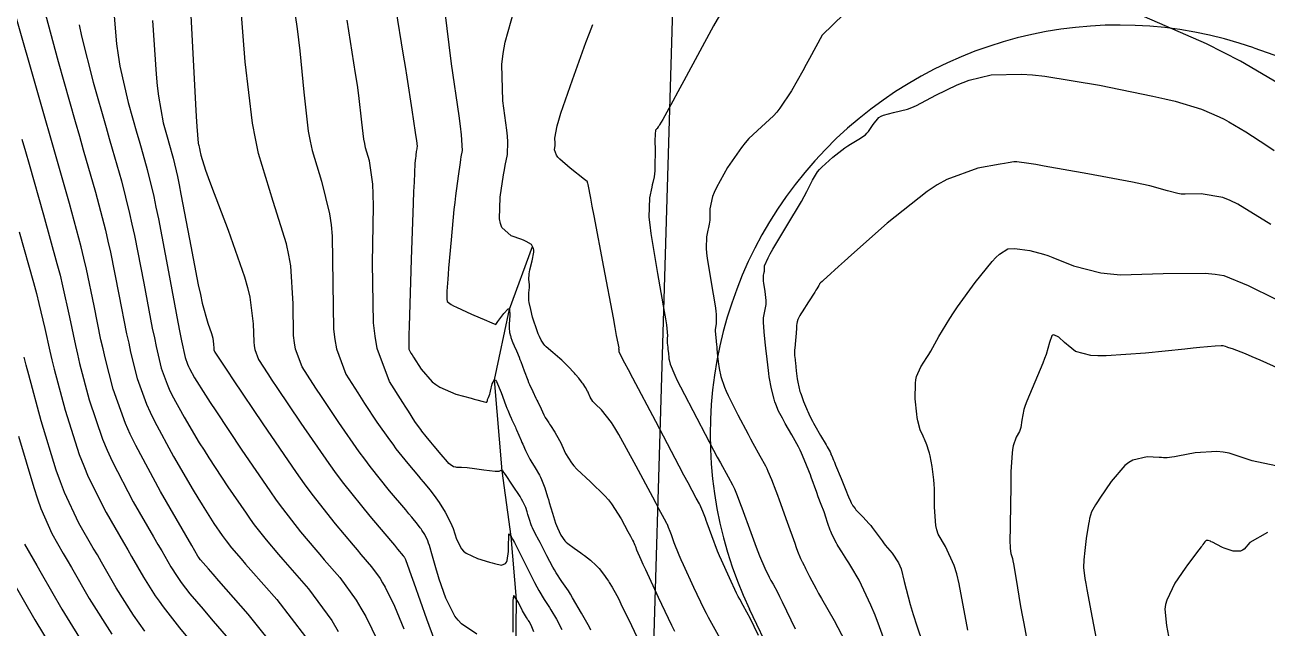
# Model space of a CAD drawing. Header units: metres. Extents: x 837117 to 838479, y 1189012 to 1191015.
# Drawn here: x 837662.7 to 837784.2, y 1190072.8 to 1190131.8 of the extents above; entities that cross this region are included whole.
import ezdxf

# ---------------------------------------------------------------- set-up
doc = ezdxf.new("R2010")
doc.units = ezdxf.units.M
doc.header["$LTSCALE"] = 0.3
for name, color, linetype in [('CORREDORVIA', 70, 'Continuous'), ('COTAS 10', 1, 'Continuous'), ('COTAS INT', 252, 'Continuous'), ('DRENAJE', 5, 'Continuous'), ('VIA2', 121, 'Continuous')]:
    doc.layers.add(name, color=color, linetype=linetype)

msp = doc.modelspace()

# ---------------------------------------------------------------- linework, layer by layer
at = {"layer": 'CORREDORVIA'}
msp.add_lwpolyline([(837910.68, 1191000.96), (838157.03, 1190996.19), (838237.17, 1190821.34), (838237, 1190602.88), (838240.03, 1190437.2), (838223.54, 1190366.27), (838212.2, 1190288.92), (838221.4, 1189997.88), (837954.54, 1189509.17), (837751.16, 1189231.38), (837593.19, 1189234.4), (837744.49, 1189686.61), (837750.28, 1189933.97), (837723.62, 1190051.52), (837726.09, 1190134.48), (837885.38, 1190229.43), (837983.18, 1190344.12), (837817.55, 1190502.19), (837798.03, 1190660.17), (837963.57, 1190795.98)], close=True, dxfattribs=at)
at = {"layer": 'COTAS 10'}
for points in [[(837688.75, 1190135.23), (837689.31, 1190131.42), (837689.44, 1190130.34), (837689.57, 1190129.25), (837689.94, 1190125.23), (837690.39, 1190121.4), (837690.57, 1190120.44), (837690.77, 1190119.51), (837691.67, 1190116.51), (837692.48, 1190113.31), (837692.62, 1190112.26), (837692.73, 1190111.14), (837692.79, 1190106.51), (837692.87, 1190102.05), (837692.99, 1190101.04), (837693.15, 1190100.12), (837694.05, 1190097.64), (837695.23, 1190095.8), (837695.56, 1190095.29), (837695.9, 1190094.78), (837697.11, 1190092.96), (837698.32, 1190091.23), (837698.65, 1190090.78), (837698.97, 1190090.34), (837700.14, 1190088.89), (837701.17, 1190087.67), (837701.41, 1190087.38), (837701.64, 1190087.1), (837702.3, 1190086.3), (837702.86, 1190085.55), (837703.02, 1190085.33), (837703.18, 1190085.09), (837703.77, 1190084.14), (837704.31, 1190083.12), (837704.44, 1190082.83), (837704.56, 1190082.55), (837704.9, 1190081.49), (837705.38, 1190080.56), (837705.59, 1190080.34), (837705.83, 1190080.15), (837706.95, 1190079.61), (837708.11, 1190079.26), (837708.38, 1190079.19), (837708.62, 1190079.12), (837709.29, 1190078.97), (837709.7, 1190079.12), (837709.78, 1190079.25), (837709.85, 1190079.41), (837709.97, 1190080.29), (837709.99, 1190081.24), (837710, 1190081.44), (837710, 1190081.61), (837710, 1190082.04), (837710.23, 1190081.78), (837710.37, 1190081.52), (837710.55, 1190081.18), (837711.5, 1190079.29), (837712.53, 1190077.26), (837712.75, 1190076.84), (837712.95, 1190076.47), (837713.46, 1190075.61), (837713.86, 1190075.03), (837713.99, 1190074.83), (837714.12, 1190074.61), (837714.66, 1190073.68), (837715.18, 1190072.67)], [(837667.97, 1190131.82), (837668.2, 1190130.7), (837669.34, 1190126.21), (837670.61, 1190121.77), (837670.91, 1190120.69), (837671.2, 1190119.67), (837672.1, 1190116.54), (837672.91, 1190113.36), (837673.14, 1190112.32), (837673.39, 1190111.2), (837674.3, 1190106.54), (837675.13, 1190102.15), (837675.33, 1190101.2), (837675.5, 1190100.35), (837675.99, 1190098.24), (837676.57, 1190096.66), (837676.79, 1190096.16), (837677.05, 1190095.62), (837678.24, 1190093.43), (837679.73, 1190090.94), (837680.19, 1190090.21), (837680.66, 1190089.47), (837682.52, 1190086.63), (837684.3, 1190084.04), (837684.72, 1190083.45), (837685.1, 1190082.92), (837686.26, 1190081.44), (837687.47, 1190080.02), (837687.9, 1190079.52), (837688.37, 1190078.98), (837690.4, 1190076.66), (837692.7, 1190073.54), (837693.33, 1190072.49)], [(837734.45, 1190072.09), (837734.01, 1190072.98), (837733.65, 1190073.7), (837732.95, 1190075.03), (837732.6, 1190075.64), (837732.46, 1190075.91), (837732.3, 1190076.22), (837731.59, 1190077.72), (837730.82, 1190079.44), (837730.62, 1190079.89), (837730.44, 1190080.33), (837729.87, 1190081.82), (837729.43, 1190083.06), (837729.33, 1190083.33), (837729.24, 1190083.57), (837729, 1190084.21), (837728.8, 1190084.68), (837728.73, 1190084.82), (837728.66, 1190084.96), (837728.35, 1190085.52), (837727.54, 1190087.03), (837727.14, 1190087.77), (837726.67, 1190088.65), (837724.38, 1190093), (837722.14, 1190097.25), (837721.72, 1190098.06), (837721.37, 1190098.72), (837720.82, 1190099.8), (837720.81, 1190099.86), (837720.81, 1190099.88), (837720.8, 1190099.9), (837720.8, 1190099.95), (837720.79, 1190100.01), (837720.79, 1190100.02), (837720.79, 1190100.04), (837720.78, 1190100.09), (837720.78, 1190100.14), (837720.78, 1190100.15), (837720.78, 1190100.16), (837720.79, 1190100.2), (837720.56, 1190101.43), (837720.42, 1190102.2), (837720.24, 1190103.15), (837719.31, 1190108.11), (837718.36, 1190113.11), (837718.18, 1190114.08), (837718.03, 1190114.86), (837717.76, 1190116.2), (837717.73, 1190116.33), (837717.72, 1190116.35), (837717.72, 1190116.38), (837717.72, 1190116.42), (837717.72, 1190116.44), (837717.71, 1190116.45), (837717.69, 1190116.48), (837717.42, 1190116.69), (837716.01, 1190117.78), (837715, 1190118.66), (837714.81, 1190118.87), (837714.67, 1190119.05), (837714.49, 1190119.57), (837714.56, 1190119.99), (837714.56, 1190120.11), (837714.56, 1190120.24), (837714.52, 1190120.73), (837714.73, 1190121.92), (837714.9, 1190122.48), (837715.1, 1190123.15), (837716.23, 1190126.43), (837717.56, 1190130.08), (837717.9, 1190130.99), (837718.22, 1190131.85)], [(837754.91, 1190072.61), (837754.07, 1190077.15), (837753.83, 1190078.1), (837753.59, 1190078.92), (837752.72, 1190080.8), (837752.02, 1190082.01), (837751.89, 1190082.41), (837751.79, 1190082.84), (837751.65, 1190084.62), (837751.64, 1190086.43), (837751.62, 1190086.88), (837751.59, 1190087.3), (837751.44, 1190088.62), (837751.23, 1190089.66), (837751.17, 1190089.9), (837751.11, 1190090.12), (837750.9, 1190090.74), (837750.67, 1190091.27), (837750.61, 1190091.43), (837750.54, 1190091.59), (837750.27, 1190092.21), (837750.03, 1190093.08), (837749.97, 1190093.39), (837749.92, 1190093.73), (837749.78, 1190095.23), (837749.79, 1190096.75), (837749.84, 1190097.1), (837749.9, 1190097.42), (837750.31, 1190098.35), (837750.91, 1190099.26), (837751.1, 1190099.57), (837751.29, 1190099.9), (837752.09, 1190101.31), (837753.15, 1190103.08), (837753.52, 1190103.64), (837753.92, 1190104.22), (837755.64, 1190106.59), (837757.3, 1190108.65), (837757.67, 1190109.05), (837758, 1190109.37), (837758.84, 1190109.91), (837759.52, 1190109.92), (837759.75, 1190109.9), (837759.99, 1190109.88), (837760.99, 1190109.73), (837762.31, 1190109.38), (837762.76, 1190109.23), (837763.23, 1190109.06), (837765.24, 1190108.24), (837767.94, 1190107.54), (837768.86, 1190107.44), (837769.85, 1190107.37), (837774.04, 1190107.48), (837778.15, 1190107.53), (837779.1, 1190107.43), (837779.96, 1190107.28), (837782.34, 1190106.32), (837785, 1190105.01)], [(837674.4, 1190072.51), (837673.83, 1190073.3), (837673.29, 1190074.08), (837671.61, 1190076.74), (837670.16, 1190079.27), (837669.76, 1190079.96), (837669.36, 1190080.64), (837667.95, 1190083.08), (837666.54, 1190086.08), (837666.14, 1190087.12), (837665.74, 1190088.25), (837664.27, 1190093.08), (837663.04, 1190097.59), (837662.79, 1190098.52), (837662.59, 1190099.31)]]:
    msp.add_lwpolyline(points, dxfattribs=at)
at = {"layer": 'COTAS INT'}
for points in [[(837733.16, 1190137.13), (837730.03, 1190131.69), (837727.14, 1190126.33), (837726.56, 1190125.25), (837726.06, 1190124.35), (837725.07, 1190122.55), (837724.75, 1190122.01), (837724.68, 1190121.9), (837724.63, 1190121.82), (837724.51, 1190121.66), (837724.46, 1190121.61), (837724.44, 1190121.59), (837724.43, 1190121.57), (837724.37, 1190121.49), (837724.32, 1190121.11), (837724.32, 1190120.9), (837724.31, 1190120.65), (837724.32, 1190119.39), (837724.31, 1190118.07), (837724.3, 1190117.78), (837724.29, 1190117.53), (837724.22, 1190116.93), (837724.1, 1190116.38), (837724.05, 1190116.17), (837724, 1190115.94), (837723.77, 1190114.88), (837723.72, 1190113), (837723.79, 1190112.25), (837723.89, 1190111.4), (837724.54, 1190107.49), (837725.21, 1190103.78), (837725.34, 1190103.05), (837725.44, 1190102.46), (837725.55, 1190101.4), (837725.5, 1190101.16), (837725.49, 1190101.08), (837725.49, 1190101), (837725.51, 1190100.66), (837725.56, 1190100.28), (837725.57, 1190100.18), (837725.58, 1190100.07), (837725.62, 1190099.67), (837725.67, 1190099.26), (837725.68, 1190099.15), (837725.7, 1190099.03), (837725.78, 1190098.61), (837726.24, 1190097.54), (837726.49, 1190097.02), (837726.8, 1190096.4), (837728.39, 1190093.34), (837730.04, 1190090.21), (837730.4, 1190089.54), (837730.71, 1190088.96), (837731.47, 1190087.59), (837731.89, 1190086.82), (837731.99, 1190086.62), (837732.08, 1190086.42), (837732.36, 1190085.78), (837732.69, 1190084.91), (837732.81, 1190084.57), (837732.95, 1190084.2), (837733.55, 1190082.5), (837734.21, 1190080.72), (837734.38, 1190080.29), (837734.54, 1190079.89), (837735.07, 1190078.67), (837735.49, 1190077.79), (837735.58, 1190077.6), (837735.66, 1190077.45), (837735.87, 1190077.09), (837736.28, 1190076.31), (837736.49, 1190075.89), (837736.75, 1190075.37), (837738.02, 1190072.74)], [(837678.69, 1190136.48), (837679.03, 1190130.23), (837679.36, 1190124.04), (837679.43, 1190122.84), (837679.49, 1190121.87), (837679.61, 1190120.23), (837679.65, 1190120.06), (837679.67, 1190120.02), (837679.68, 1190119.99), (837679.71, 1190119.87), (837679.75, 1190119.69), (837679.77, 1190119.6), (837679.79, 1190119.51), (837679.87, 1190119.05), (837680.34, 1190117.6), (837680.61, 1190116.88), (837680.93, 1190116.01), (837682.55, 1190111.73), (837684.15, 1190107.17), (837684.44, 1190106.12), (837684.68, 1190105.18), (837685.01, 1190102.55), (837685.05, 1190100.8), (837685.09, 1190100.41), (837685.16, 1190100.05), (837685.51, 1190099.08), (837686.43, 1190097.68), (837686.84, 1190097.05), (837687.32, 1190096.33), (837689.66, 1190092.84), (837692.39, 1190088.92), (837693.12, 1190087.91), (837693.85, 1190086.95), (837696.4, 1190083.76), (837698.42, 1190081.38), (837698.81, 1190080.91), (837699.13, 1190080.53), (837699.68, 1190079.89), (837699.76, 1190079.78), (837699.78, 1190079.74), (837699.8, 1190079.7), (837699.89, 1190079.52), (837700.26, 1190078.51), (837700.46, 1190077.94), (837700.71, 1190077.25), (837701.97, 1190073.7), (837703.28, 1190070.09)], [(837687.66, 1190070.23), (837684.51, 1190074.17), (837681.65, 1190077.43), (837681.09, 1190078.07), (837680.63, 1190078.59), (837679.84, 1190079.5), (837679.73, 1190079.64), (837679.71, 1190079.68), (837679.68, 1190079.72), (837679.6, 1190079.84), (837678.99, 1190080.89), (837675.93, 1190086.18), (837673.52, 1190090.65), (837672.98, 1190091.76), (837672.51, 1190092.82), (837671.3, 1190096.18), (837670.52, 1190099.25), (837670.31, 1190100.12), (837670.11, 1190101.01), (837669.45, 1190104.33), (837668.7, 1190107.92), (837668.44, 1190108.99), (837668.17, 1190110.09), (837667.02, 1190114.33), (837665.58, 1190119.36), (837665.13, 1190120.96), (837664.65, 1190122.65), (837660.97, 1190135.56)], [(837664.44, 1190133.65), (837665.92, 1190128.21), (837667.59, 1190122.34), (837668, 1190120.91), (837668.38, 1190119.57), (837669.56, 1190115.44), (837670.54, 1190111.73), (837670.79, 1190110.65), (837671.04, 1190109.56), (837671.87, 1190105.44), (837672.62, 1190101.58), (837672.82, 1190100.66), (837673.01, 1190099.8), (837673.65, 1190097.21), (837674.56, 1190094.71), (837674.92, 1190093.91), (837675.33, 1190093.06), (837677.21, 1190089.59), (837679.14, 1190086.29), (837679.59, 1190085.55), (837680, 1190084.87), (837681.16, 1190083.05), (837681.97, 1190081.86), (837682.17, 1190081.59), (837682.35, 1190081.34), (837682.87, 1190080.66), (837683.82, 1190079.57), (837684.26, 1190079.06), (837684.78, 1190078.47), (837687.3, 1190075.59), (837690.12, 1190071.95)], [(837671.26, 1190134.22), (837671.64, 1190129.93), (837671.79, 1190128.83), (837671.96, 1190127.76), (837672.76, 1190124.22), (837673.62, 1190121.2), (837673.83, 1190120.47), (837674.03, 1190119.78), (837674.64, 1190117.65), (837675.27, 1190115), (837675.49, 1190113.98), (837675.73, 1190112.83), (837676.72, 1190107.65), (837677.64, 1190102.72), (837677.83, 1190101.73), (837677.99, 1190100.9), (837678.33, 1190099.27), (837678.57, 1190098.61), (837678.67, 1190098.4), (837678.78, 1190098.18), (837679.27, 1190097.27), (837680.33, 1190095.59), (837680.79, 1190094.88), (837681.33, 1190094.06), (837683.88, 1190090.22), (837686.62, 1190086.23), (837687.26, 1190085.32), (837687.86, 1190084.49), (837689.64, 1190082.21), (837691.12, 1190080.47), (837691.53, 1190079.99), (837691.95, 1190079.5), (837693.49, 1190077.74), (837695.08, 1190075.53), (837695.54, 1190074.77), (837696.01, 1190073.94), (837697.74, 1190070.4)], [(837706.88, 1190072.22), (837705.39, 1190073.21), (837705.05, 1190073.58), (837704.73, 1190073.98), (837703.84, 1190075.74), (837703.21, 1190077.6), (837703.06, 1190078.05), (837702.93, 1190078.48), (837702.54, 1190079.83), (837702.24, 1190080.88), (837702.15, 1190081.12), (837702.07, 1190081.34), (837701.78, 1190081.96), (837701.5, 1190082.4), (837701.43, 1190082.52), (837701.35, 1190082.62), (837701.09, 1190082.97), (837700.51, 1190083.67), (837700.24, 1190083.99), (837699.92, 1190084.37), (837698.35, 1190086.23), (837696.44, 1190088.61), (837695.91, 1190089.32), (837695.36, 1190090.05), (837693.38, 1190092.9), (837691.61, 1190095.56), (837691.2, 1190096.17), (837690.83, 1190096.74), (837689.78, 1190098.36), (837689.15, 1190100.09), (837689.04, 1190100.72), (837688.96, 1190101.43), (837688.9, 1190104.53), (837688.68, 1190108.22), (837688.49, 1190109.29), (837688.26, 1190110.39), (837686.95, 1190114.53), (837685.53, 1190119.23), (837685.22, 1190120.68), (837684.94, 1190122.19), (837684.23, 1190128.19), (837683.8, 1190133.63)], [(837698.91, 1190133.48), (837699.68, 1190128.84), (837699.86, 1190127.72), (837700.03, 1190126.68), (837700.53, 1190123.48), (837700.86, 1190121.28), (837700.92, 1190120.85), (837700.97, 1190120.5), (837701.04, 1190119.91), (837701.01, 1190119.79), (837701.01, 1190119.74), (837701, 1190119.68), (837700.96, 1190119.43), (837700.91, 1190119.06), (837700.9, 1190118.94), (837700.88, 1190118.81), (837700.83, 1190118.25), (837700.74, 1190116.42), (837700.7, 1190115.5), (837700.66, 1190114.38), (837700.47, 1190108.84), (837700.3, 1190103.4), (837700.27, 1190102.35), (837700.24, 1190101.5), (837700.22, 1190100.08), (837700.42, 1190099.71), (837700.54, 1190099.52), (837700.68, 1190099.29), (837701.43, 1190098.13), (837702.51, 1190096.9), (837702.87, 1190096.62), (837703.26, 1190096.38), (837704.84, 1190095.7), (837706.31, 1190095.29), (837706.62, 1190095.2), (837706.89, 1190095.13), (837707.5, 1190094.96), (837707.77, 1190094.91), (837707.81, 1190094.91), (837707.85, 1190094.91), (837707.9, 1190094.96), (837707.91, 1190095.07), (837707.92, 1190095.11), (837707.94, 1190095.16), (837708.03, 1190095.35), (837708.15, 1190095.69), (837708.19, 1190095.83), (837708.23, 1190095.99), (837708.38, 1190096.71), (837708.62, 1190097.1), (837708.71, 1190097.04), (837708.81, 1190096.91), (837709.27, 1190095.86), (837709.73, 1190094.59), (837709.83, 1190094.33), (837709.91, 1190094.11), (837710.11, 1190093.62), (837710.24, 1190093.35), (837710.28, 1190093.27), (837710.32, 1190093.19), (837710.48, 1190092.84), (837710.66, 1190092.45), (837710.71, 1190092.32), (837710.77, 1190092.2), (837710.99, 1190091.69), (837711.22, 1190091.14), (837711.29, 1190090.97), (837711.37, 1190090.81), (837711.64, 1190090.18), (837711.96, 1190089.53), (837712.06, 1190089.34), (837712.17, 1190089.16), (837712.58, 1190088.49), (837713, 1190087.77), (837713.1, 1190087.56), (837713.2, 1190087.35), (837713.52, 1190086.53), (837713.8, 1190085.64), (837713.88, 1190085.37), (837713.97, 1190085.1), (837714.27, 1190084.06), (837714.58, 1190083.07), (837714.67, 1190082.83), (837714.76, 1190082.6), (837715.09, 1190081.91), (837715.49, 1190081.35), (837715.63, 1190081.21), (837715.78, 1190081.07), (837716.39, 1190080.61), (837717.05, 1190080.17), (837717.23, 1190080.04), (837717.41, 1190079.91), (837718.01, 1190079.44), (837718.56, 1190078.94), (837718.7, 1190078.79), (837718.84, 1190078.64), (837719.28, 1190078.07), (837719.66, 1190077.53), (837719.75, 1190077.39), (837719.84, 1190077.26), (837720.13, 1190076.82), (837720.58, 1190076.01), (837720.77, 1190075.63), (837720.98, 1190075.19), (837722, 1190073.05), (837723.06, 1190070.85)], [(837730.69, 1190071.78), (837730.03, 1190072.98), (837729.53, 1190073.84), (837729.34, 1190074.22), (837729.12, 1190074.66), (837728.1, 1190076.78), (837727.09, 1190078.98), (837726.87, 1190079.48), (837726.68, 1190079.93), (837726.19, 1190081.14), (837725.91, 1190081.92), (837725.85, 1190082.09), (837725.79, 1190082.24), (837725.64, 1190082.64), (837725.52, 1190082.93), (837725.47, 1190083.02), (837725.43, 1190083.11), (837725.23, 1190083.46), (837724.68, 1190084.48), (837724.41, 1190085), (837724.09, 1190085.61), (837722.48, 1190088.65), (837720.78, 1190091.74), (837720.39, 1190092.38), (837720.04, 1190092.93), (837719.09, 1190094.14), (837718.48, 1190094.71), (837718.35, 1190094.84), (837718.24, 1190094.98), (837717.98, 1190095.4), (837717.82, 1190095.77), (837717.77, 1190095.88), (837717.72, 1190095.98), (837717.51, 1190096.34), (837717.27, 1190096.7), (837717.2, 1190096.8), (837717.13, 1190096.89), (837716.86, 1190097.24), (837716.54, 1190097.62), (837716.44, 1190097.73), (837716.33, 1190097.85), (837715.89, 1190098.33), (837715.35, 1190098.85), (837715.18, 1190099), (837715, 1190099.16), (837714.31, 1190099.76), (837713.67, 1190100.31), (837713.54, 1190100.45), (837713.42, 1190100.57), (837713.16, 1190100.95), (837713, 1190101.33), (837712.95, 1190101.46), (837712.89, 1190101.6), (837712.68, 1190102.17), (837712.46, 1190102.83), (837712.4, 1190103.03), (837712.34, 1190103.22), (837712.15, 1190103.95), (837712, 1190104.65), (837711.98, 1190104.84), (837711.97, 1190105.01), (837711.98, 1190105.6), (837712.02, 1190106.13), (837712.02, 1190106.27), (837712.02, 1190106.41), (837711.98, 1190106.89), (837712, 1190107.46), (837712.02, 1190107.65), (837712.06, 1190107.86), (837712.29, 1190108.74), (837712.46, 1190109.58), (837712.46, 1190109.76), (837712.44, 1190109.92), (837712.23, 1190110.33), (837711.72, 1190110.62), (837711.52, 1190110.71), (837711.29, 1190110.8), (837710.25, 1190111.18), (837709.34, 1190112), (837709.2, 1190112.38), (837709.11, 1190112.82), (837709.17, 1190114.95), (837709.5, 1190117.14), (837709.58, 1190117.62), (837709.66, 1190118.05), (837709.87, 1190119.13), (837709.91, 1190120.37), (837709.88, 1190120.9), (837709.82, 1190121.5), (837709.44, 1190124.36), (837709.34, 1190127.94), (837709.46, 1190129), (837709.64, 1190130.1), (837710.82, 1190134.33)], [(837675.15, 1190132.22), (837675.5, 1190126.99), (837675.61, 1190125.83), (837675.72, 1190124.82), (837676.19, 1190122.22), (837676.64, 1190120.63), (837676.75, 1190120.25), (837677.17, 1190118.76), (837677.58, 1190116.96), (837677.75, 1190116.16), (837677.93, 1190115.24), (837678.76, 1190110.83), (837679.63, 1190106.38), (837679.83, 1190105.43), (837680.02, 1190104.6), (837680.57, 1190102.64), (837680.93, 1190101.61), (837681, 1190101.38), (837681.05, 1190101.16), (837681.13, 1190100.57), (837681.14, 1190100.18), (837681.15, 1190100.09), (837681.16, 1190100.01), (837681.24, 1190099.79), (837682.02, 1190098.62), (837682.48, 1190097.94), (837683.04, 1190097.1), (837685.93, 1190092.78), (837689.19, 1190088.03), (837689.98, 1190086.93), (837690.73, 1190085.91), (837693.02, 1190082.99), (837694.77, 1190080.92), (837695.17, 1190080.45), (837695.54, 1190080.02), (837696.58, 1190078.81), (837697.42, 1190077.66), (837697.66, 1190077.25), (837697.9, 1190076.82), (837698.81, 1190074.96), (837699.75, 1190072.74)], [(837718.04, 1190072.6), (837717.89, 1190072.89), (837717.12, 1190074.28), (837716.25, 1190075.77), (837716.04, 1190076.12), (837715.84, 1190076.44), (837715.2, 1190077.38), (837714.64, 1190078.22), (837714.48, 1190078.49), (837714.32, 1190078.76), (837713.74, 1190079.87), (837713.21, 1190080.93), (837713.08, 1190081.18), (837712.96, 1190081.41), (837712.6, 1190082.07), (837712.33, 1190082.61), (837712.26, 1190082.75), (837712.2, 1190082.9), (837712.02, 1190083.42), (837711.88, 1190083.92), (837711.84, 1190084.05), (837711.8, 1190084.18), (837711.67, 1190084.61), (837711.39, 1190085.19), (837711.26, 1190085.42), (837711.11, 1190085.67), (837710.38, 1190086.8), (837709.69, 1190087.82), (837709.55, 1190088), (837709.45, 1190088.13), (837709.28, 1190088.24), (837709.03, 1190088.12), (837708.86, 1190088.12), (837708.66, 1190088.13), (837707.58, 1190088.25), (837706.43, 1190088.42), (837706.17, 1190088.45), (837705.95, 1190088.47), (837705.37, 1190088.51), (837705.01, 1190088.51), (837704.92, 1190088.52), (837704.84, 1190088.53), (837704.59, 1190088.58), (837704.27, 1190088.8), (837704.14, 1190088.92), (837704.01, 1190089.06), (837703.38, 1190089.79), (837702.71, 1190090.61), (837702.55, 1190090.8), (837702.39, 1190090.99), (837701.92, 1190091.56), (837701.5, 1190092.08), (837701.39, 1190092.23), (837701.27, 1190092.4), (837700.83, 1190093.02), (837700.18, 1190094.01), (837699.93, 1190094.41), (837699.64, 1190094.86), (837698.32, 1190096.93), (837697.14, 1190100.16), (837696.94, 1190101.35), (837696.78, 1190102.67), (837696.67, 1190108.49), (837696.77, 1190114.06), (837696.75, 1190115.23), (837696.71, 1190116.23), (837696.39, 1190118.49), (837696, 1190119.79), (837695.91, 1190120.19), (837695.83, 1190120.61), (837695.64, 1190122.27), (837695.33, 1190124.88), (837695.19, 1190125.9), (837695.02, 1190127.05), (837694.18, 1190132.27)], [(837703.71, 1190133.3), (837704.37, 1190127.98), (837705.11, 1190122.89), (837705.24, 1190121.89), (837705.35, 1190121.06), (837705.46, 1190119.52), (837705.33, 1190118.89), (837705.29, 1190118.63), (837705.24, 1190118.34), (837705.04, 1190117), (837704.79, 1190115.08), (837704.72, 1190114.43), (837704.64, 1190113.74), (837704.36, 1190110.78), (837704.12, 1190108.01), (837704.07, 1190107.43), (837704.03, 1190106.92), (837703.95, 1190105.76), (837703.94, 1190105.22), (837703.95, 1190105.1), (837703.95, 1190104.99), (837703.97, 1190104.74), (837704.36, 1190104.45), (837704.59, 1190104.33), (837704.88, 1190104.19), (837706.36, 1190103.52), (837707.84, 1190102.89), (837708.13, 1190102.76), (837708.35, 1190102.67), (837708.73, 1190102.51), (837708.74, 1190102.5), (837708.75, 1190102.5), (837708.75, 1190102.5), (837708.75, 1190102.51), (837708.87, 1190102.68), (837708.95, 1190102.78), (837709.04, 1190102.91), (837709.51, 1190103.57), (837709.96, 1190104.04), (837710.04, 1190104.04), (837710.09, 1190103.99), (837710.12, 1190103.37), (837710.05, 1190102.52), (837710.04, 1190102.33), (837710.04, 1190102.16), (837710.08, 1190101.71), (837710.17, 1190101.4), (837710.2, 1190101.31), (837710.22, 1190101.23), (837710.32, 1190100.95), (837710.44, 1190100.62), (837710.49, 1190100.51), (837710.54, 1190100.4), (837710.76, 1190099.91), (837711.02, 1190099.29), (837711.1, 1190099.08), (837711.19, 1190098.87), (837711.52, 1190097.97), (837711.86, 1190097.06), (837711.95, 1190096.84), (837712.04, 1190096.62), (837712.35, 1190095.93), (837712.66, 1190095.3), (837712.75, 1190095.11), (837712.84, 1190094.93), (837713.16, 1190094.24), (837713.44, 1190093.65), (837713.51, 1190093.52), (837713.57, 1190093.41), (837713.72, 1190093.16), (837713.92, 1190092.88), (837714, 1190092.76), (837714.09, 1190092.62), (837714.52, 1190091.96), (837714.98, 1190091.16), (837715.1, 1190090.94), (837715.21, 1190090.71), (837715.57, 1190089.89), (837716.14, 1190088.97), (837716.38, 1190088.67), (837716.66, 1190088.36), (837717.99, 1190087.12), (837719.41, 1190085.75), (837719.75, 1190085.36), (837720.06, 1190084.96), (837721.01, 1190083.5), (837721.65, 1190082.27), (837721.79, 1190082.02), (837721.9, 1190081.81), (837722.12, 1190081.4), (837722.2, 1190081.26), (837722.21, 1190081.22), (837722.23, 1190081.19), (837722.28, 1190081.07), (837722.34, 1190080.91), (837722.37, 1190080.84), (837722.39, 1190080.78), (837722.5, 1190080.46), (837722.91, 1190079.53), (837723.12, 1190079.07), (837723.37, 1190078.53), (837724.62, 1190075.83), (837725.93, 1190073.1), (837726.22, 1190072.52)], [(837742.79, 1190132.84), (837740.65, 1190130.8), (837739.43, 1190128.5), (837739.11, 1190127.91), (837738.78, 1190127.32), (837737.66, 1190125.35), (837736.54, 1190123.67), (837736.22, 1190123.27), (837735.9, 1190122.91), (837734.72, 1190121.83), (837733.48, 1190120.69), (837733.13, 1190120.27), (837732.77, 1190119.82), (837731.42, 1190117.85), (837730.32, 1190115.88), (837730.11, 1190115.42), (837729.94, 1190115), (837729.68, 1190113.81), (837729.68, 1190113.01), (837729.67, 1190112.84), (837729.66, 1190112.69), (837729.62, 1190112.32), (837729.54, 1190111.99), (837729.52, 1190111.86), (837729.48, 1190111.72), (837729.35, 1190111.08), (837729.32, 1190109.95), (837729.36, 1190109.49), (837729.42, 1190108.98), (837729.81, 1190106.61), (837730.2, 1190104.32), (837730.27, 1190103.85), (837730.31, 1190103.45), (837730.31, 1190102.6), (837730.22, 1190102.16), (837730.21, 1190102.01), (837730.2, 1190101.86), (837730.25, 1190101.23), (837730.33, 1190100.52), (837730.35, 1190100.32), (837730.37, 1190100.12), (837730.44, 1190099.39), (837730.53, 1190098.63), (837730.56, 1190098.42), (837730.6, 1190098.21), (837730.75, 1190097.42), (837731.11, 1190096.36), (837731.27, 1190095.97), (837731.46, 1190095.55), (837732.4, 1190093.68), (837733.41, 1190091.77), (837733.66, 1190091.31), (837733.89, 1190090.89), (837734.58, 1190089.65), (837735.12, 1190088.67), (837735.25, 1190088.42), (837735.36, 1190088.17), (837735.72, 1190087.35), (837736.13, 1190086.24), (837736.29, 1190085.82), (837736.46, 1190085.34), (837737.24, 1190083.18), (837737.98, 1190081.12), (837738.13, 1190080.7), (837738.26, 1190080.34), (837738.55, 1190079.61), (837738.68, 1190079.35), (837738.7, 1190079.3), (837738.73, 1190079.25), (837738.79, 1190079.15), (837738.91, 1190078.92), (837738.97, 1190078.79), (837739.05, 1190078.64), (837739.42, 1190077.87), (837740.07, 1190076.64), (837740.32, 1190076.19), (837740.59, 1190075.7), (837741.84, 1190073.56), (837743.29, 1190070.81)], [(837787.52, 1190124.77), (837781.59, 1190128.24), (837779.93, 1190129.11), (837778.26, 1190129.94), (837772.19, 1190132.58)], [(837748.18, 1190067.75), (837746.29, 1190072.94), (837745.85, 1190074.07), (837745.44, 1190075.05), (837744.28, 1190077.5), (837743.46, 1190078.87), (837743.27, 1190079.19), (837743.09, 1190079.47), (837742.59, 1190080.26), (837742.23, 1190080.83), (837742.14, 1190080.98), (837742.06, 1190081.12), (837741.8, 1190081.59), (837741.58, 1190082.08), (837741.52, 1190082.24), (837741.46, 1190082.4), (837741.23, 1190083.05), (837741, 1190083.76), (837740.93, 1190083.97), (837740.86, 1190084.17), (837740.58, 1190084.91), (837740.29, 1190085.65), (837740.14, 1190086.06), (837739.59, 1190087.56), (837739.51, 1190087.79), (837739.42, 1190088.03), (837739.08, 1190088.92), (837738.65, 1190089.92), (837738.5, 1190090.21), (837738.35, 1190090.52), (837737.7, 1190091.71), (837737.06, 1190092.83), (837736.92, 1190093.09), (837736.78, 1190093.33), (837736.41, 1190094.02), (837736.12, 1190094.7), (837736.05, 1190094.93), (837735.97, 1190095.18), (837735.71, 1190096.22), (837735.49, 1190097.38), (837735.44, 1190097.69), (837735.4, 1190098), (837735.27, 1190099.11), (837735.16, 1190100.18), (837735.13, 1190100.47), (837735.1, 1190100.76), (837734.98, 1190101.79), (837734.92, 1190102.72), (837734.92, 1190102.94), (837734.94, 1190103.15), (837735.07, 1190103.8), (837735.19, 1190104.44), (837735.2, 1190104.64), (837735.19, 1190104.86), (837735.08, 1190105.74), (837734.95, 1190106.55), (837734.93, 1190106.73), (837734.92, 1190106.89), (837734.92, 1190107.28), (837734.97, 1190107.5), (837734.98, 1190107.55), (837734.99, 1190107.6), (837735.02, 1190107.71), (837735.03, 1190107.84), (837735.04, 1190107.89), (837735.04, 1190107.95), (837735.04, 1190108.23), (837735.37, 1190109.03), (837735.58, 1190109.42), (837735.84, 1190109.88), (837737.21, 1190112.16), (837738.63, 1190114.52), (837738.92, 1190115.03), (837739.17, 1190115.49), (837739.72, 1190116.62), (837740.2, 1190117.42), (837740.4, 1190117.66), (837740.63, 1190117.9), (837741.72, 1190118.87), (837742.89, 1190119.76), (837743.17, 1190119.96), (837743.44, 1190120.14), (837744.25, 1190120.62), (837744.89, 1190121.05), (837745.05, 1190121.2), (837745.2, 1190121.37), (837745.67, 1190122.07), (837746.22, 1190122.73), (837746.43, 1190122.86), (837746.66, 1190122.98), (837747.66, 1190123.22), (837749, 1190123.55), (837749.43, 1190123.72), (837749.89, 1190123.92), (837751.78, 1190124.91), (837753.87, 1190125.95), (837754.46, 1190126.18), (837755.05, 1190126.38), (837757.21, 1190126.92), (837760.16, 1190126.99), (837761.25, 1190126.9), (837762.46, 1190126.77), (837767.79, 1190125.91), (837773.03, 1190124.84), (837774.18, 1190124.58), (837775.2, 1190124.33), (837777.79, 1190123.56), (837779.51, 1190122.81), (837779.98, 1190122.58), (837780.45, 1190122.33), (837782.13, 1190121.35), (837784.18, 1190120), (837784.89, 1190119.53)], [(837662.37, 1190120.61), (837662.71, 1190119.42), (837663.07, 1190118.18), (837664.49, 1190113.22), (837665.8, 1190108.45), (837666.1, 1190107.32), (837666.36, 1190106.28), (837667.03, 1190103.22), (837667.61, 1190100.45), (837667.81, 1190099.59), (837668.02, 1190098.7), (837668.96, 1190095.14), (837670.25, 1190091.3), (837670.7, 1190090.22), (837671.19, 1190089.13), (837673.27, 1190085.14), (837675.26, 1190081.72), (837675.68, 1190080.99), (837676.05, 1190080.35), (837676.94, 1190078.81), (837677.55, 1190077.84), (837677.75, 1190077.55), (837677.96, 1190077.26), (837678.81, 1190076.16), (837680.09, 1190074.65), (837680.56, 1190074.09), (837681.09, 1190073.48), (837683.44, 1190070.79)], [(837784.56, 1190112.29), (837781.34, 1190114.26), (837780.58, 1190114.62), (837779.87, 1190114.91), (837777.75, 1190115.28), (837776.18, 1190115.24), (837775.8, 1190115.26), (837775.46, 1190115.3), (837774.44, 1190115.57), (837772.73, 1190116.05), (837771.95, 1190116.22), (837771.04, 1190116.41), (837766.65, 1190117.24), (837762.39, 1190117.99), (837761.56, 1190118.13), (837760.88, 1190118.24), (837759.7, 1190118.42), (837759.55, 1190118.4), (837759.51, 1190118.4), (837759.49, 1190118.4), (837759.42, 1190118.39), (837758.85, 1190118.3), (837758.51, 1190118.24), (837758.09, 1190118.17), (837755.89, 1190117.8), (837752.87, 1190116.69), (837751.93, 1190116.16), (837750.94, 1190115.52), (837747.01, 1190112.4), (837743.53, 1190109.3), (837742.84, 1190108.68), (837742.26, 1190108.16), (837741.12, 1190107.13), (837740.79, 1190106.82), (837740.72, 1190106.76), (837740.66, 1190106.71), (837740.51, 1190106.58), (837740.44, 1190106.5), (837740.42, 1190106.47), (837740.4, 1190106.44), (837740.34, 1190106.32), (837740.16, 1190106), (837740.06, 1190105.84), (837739.94, 1190105.65), (837739.33, 1190104.7), (837738.71, 1190103.74), (837738.59, 1190103.54), (837738.48, 1190103.37), (837738.28, 1190102.99), (837738.22, 1190102.77), (837738.21, 1190102.71), (837738.2, 1190102.64), (837738.17, 1190102.37), (837738.15, 1190101.97), (837738.13, 1190101.82), (837738.12, 1190101.66), (837738.05, 1190100.92), (837737.98, 1190100.18), (837737.97, 1190100.02), (837737.96, 1190099.87), (837737.97, 1190099.48), (837738.01, 1190099.08), (837738.03, 1190098.93), (837738.05, 1190098.75), (837738.13, 1190097.98), (837738.23, 1190097.2), (837738.25, 1190097.02), (837738.28, 1190096.85), (837738.37, 1190096.39), (837738.49, 1190095.96), (837738.54, 1190095.81), (837738.6, 1190095.65), (837738.85, 1190094.97), (837739.13, 1190094.29), (837739.19, 1190094.13), (837739.26, 1190093.98), (837739.45, 1190093.54), (837739.71, 1190093.04), (837739.82, 1190092.84), (837739.95, 1190092.63), (837740.51, 1190091.65), (837741.06, 1190090.72), (837741.17, 1190090.53), (837741.26, 1190090.36), (837741.44, 1190090.03), (837741.5, 1190089.88), (837741.51, 1190089.84), (837741.53, 1190089.8), (837741.6, 1190089.66), (837741.78, 1190089.23), (837741.87, 1190089.02), (837741.98, 1190088.75), (837742.52, 1190087.45), (837743.06, 1190086.15), (837743.16, 1190085.88), (837743.25, 1190085.66), (837743.43, 1190085.22), (837743.51, 1190085.05), (837743.53, 1190085), (837743.56, 1190084.95), (837743.66, 1190084.77), (837743.88, 1190084.49), (837743.97, 1190084.38), (837744.09, 1190084.25), (837744.65, 1190083.68), (837745.26, 1190083.01), (837745.42, 1190082.83), (837745.57, 1190082.65), (837746.04, 1190082.01), (837746.52, 1190081.34), (837746.67, 1190081.14), (837746.84, 1190080.93), (837747.5, 1190080.13), (837748.13, 1190079.19), (837748.26, 1190078.9), (837748.39, 1190078.59), (837748.69, 1190077.36), (837749.27, 1190075.1), (837749.57, 1190074.14), (837749.92, 1190073.03), (837751.69, 1190067.84)], [(837662.11, 1190111.56), (837663.5, 1190106.61), (837663.79, 1190105.52), (837664.04, 1190104.56), (837664.6, 1190102.11), (837665.1, 1190099.88), (837665.3, 1190099.05), (837665.53, 1190098.14), (837666.61, 1190094.11), (837667.99, 1190089.77), (837668.42, 1190088.67), (837668.86, 1190087.61), (837670.61, 1190084.11), (837672.31, 1190081.18), (837672.72, 1190080.47), (837673.1, 1190079.81), (837674.28, 1190077.78), (837675.42, 1190075.96), (837675.79, 1190075.43), (837676.18, 1190074.89), (837677.78, 1190072.83), (837679.54, 1190070.7)], [(837787.42, 1190097.24), (837783.51, 1190099), (837782.73, 1190099.34), (837782.08, 1190099.63), (837780.81, 1190100.13), (837780.45, 1190100.23), (837780.37, 1190100.25), (837780.3, 1190100.28), (837780.13, 1190100.36), (837779.91, 1190100.41), (837779.81, 1190100.41), (837779.69, 1190100.41), (837779.1, 1190100.38), (837777.63, 1190100.24), (837776.95, 1190100.18), (837776.16, 1190100.1), (837772.3, 1190099.71), (837768.44, 1190099.45), (837767.63, 1190099.45), (837766.95, 1190099.48), (837765.45, 1190099.86), (837764.74, 1190100.44), (837764.56, 1190100.59), (837764.39, 1190100.74), (837763.81, 1190101.27), (837763.34, 1190101.5), (837763.24, 1190101.47), (837763.14, 1190101.39), (837762.9, 1190100.73), (837762.57, 1190099.57), (837762.42, 1190099.16), (837762.26, 1190098.72), (837761.46, 1190096.85), (837760.69, 1190095), (837760.53, 1190094.58), (837760.41, 1190094.2), (837760.19, 1190093.15), (837760.09, 1190092.42), (837760.03, 1190092.23), (837759.97, 1190092.05), (837759.66, 1190091.47), (837759.36, 1190090.63), (837759.3, 1190090.29), (837759.24, 1190089.9), (837759.14, 1190088.12), (837759.11, 1190086.04), (837759.1, 1190085.47), (837759.09, 1190084.9), (837759.05, 1190082.85), (837759.04, 1190081.19), (837759.05, 1190080.86), (837759.06, 1190080.59), (837759.14, 1190080.09), (837759.28, 1190079.63), (837759.33, 1190079.38), (837759.38, 1190079.08), (837759.63, 1190077.56), (837760.05, 1190075.11), (837760.2, 1190074.23), (837760.38, 1190073.26), (837761.18, 1190069.02)], [(837662.05, 1190091.57), (837663.53, 1190086.55), (837663.89, 1190085.46), (837664.23, 1190084.49), (837665.29, 1190082.05), (837666.42, 1190080.1), (837666.8, 1190079.44), (837667.21, 1190078.73), (837668.95, 1190075.71), (837671.16, 1190072.2)], [(837785.67, 1190088.56), (837782.74, 1190089.17), (837780.5, 1190089.92), (837779.89, 1190090.02), (837779.29, 1190090.09), (837777.17, 1190089.95), (837775.47, 1190089.62), (837775.14, 1190089.56), (837774.88, 1190089.51), (837774.41, 1190089.45), (837774.07, 1190089.47), (837773.88, 1190089.48), (837773.65, 1190089.5), (837772.47, 1190089.55), (837771.06, 1190089.22), (837770.67, 1190088.99), (837770.29, 1190088.7), (837768.93, 1190087.15), (837767.82, 1190085.51), (837767.6, 1190085.16), (837767.41, 1190084.86), (837767.01, 1190084.17), (837766.83, 1190083.54), (837766.78, 1190083.28), (837766.72, 1190082.97), (837766.5, 1190081.56), (837766.32, 1190080.11), (837766.29, 1190079.79), (837766.26, 1190079.5), (837766.24, 1190078.74), (837766.38, 1190077.66), (837766.46, 1190077.17), (837766.56, 1190076.59), (837767.07, 1190073.82), (837767.65, 1190070.91)], [(837784.23, 1190082.17), (837782.52, 1190081.19), (837781.95, 1190080.53), (837781.78, 1190080.42), (837781.6, 1190080.34), (837780.89, 1190080.33), (837780.19, 1190080.56), (837780.01, 1190080.62), (837779.84, 1190080.69), (837779.28, 1190080.97), (837778.84, 1190081.21), (837778.74, 1190081.25), (837778.65, 1190081.3), (837778.42, 1190081.39), (837778.27, 1190081.39), (837778.23, 1190081.37), (837778.2, 1190081.35), (837778.1, 1190081.23), (837777.92, 1190080.97), (837777.84, 1190080.86), (837777.75, 1190080.74), (837777.29, 1190080.17), (837776.64, 1190079.3), (837776.42, 1190078.99), (837776.18, 1190078.66), (837775.18, 1190077.19), (837774.38, 1190075.55), (837774.26, 1190075.1), (837774.2, 1190074.66), (837774.34, 1190073.07), (837774.64, 1190071.51)], [(837662.63, 1190081.02), (837663.47, 1190079.56), (837663.84, 1190078.92), (837664.27, 1190078.19), (837666.29, 1190074.67), (837668.8, 1190070.6)], [(837661.35, 1190077.6), (837663.64, 1190073.61), (837666.39, 1190069.07)], [(837712.46, 1190072.45), (837712.2, 1190073.09), (837711.99, 1190073.45), (837711.93, 1190073.54), (837711.88, 1190073.62), (837711.73, 1190073.85), (837711.53, 1190074.18), (837711.45, 1190074.33), (837711.36, 1190074.5), (837710.96, 1190075.3), (837710.58, 1190075.91), (837710.52, 1190075.96), (837710.46, 1190075.96), (837710.39, 1190075.52), (837710.41, 1190074.71), (837710.41, 1190074.47), (837710.41, 1190074.22), (837710.41, 1190073.27), (837710.4, 1190072.41)]]:
    msp.add_lwpolyline(points, dxfattribs=at)
at = {"layer": 'DRENAJE'}
for p, q in [((837710.09, 1190103.99), (837712.34, 1190110.13)), ((837708.62, 1190097.1), (837710.09, 1190103.99)), ((837709.36, 1190088.18), (837708.62, 1190097.1)), ((837710.23, 1190081.78), (837709.36, 1190088.18)), ((837710.77, 1190075.6), (837710.23, 1190081.78)), ((837710.66, 1190068.1), (837710.77, 1190075.6))]:
    msp.add_line(p, q, dxfattribs=at)
at = {"layer": 'VIA2'}
for p, q in [((837782.89, 1190129.55), (837921.91, 1190081.01)), ((837778.05, 1189981.88), (837733.56, 1190074.65))]:
    msp.add_line(p, q, dxfattribs=at)
msp.add_arc((837769.71, 1190091.78), 40, 70.755, 205.3609, dxfattribs=at)

doc.saveas('drawing.dxf')
